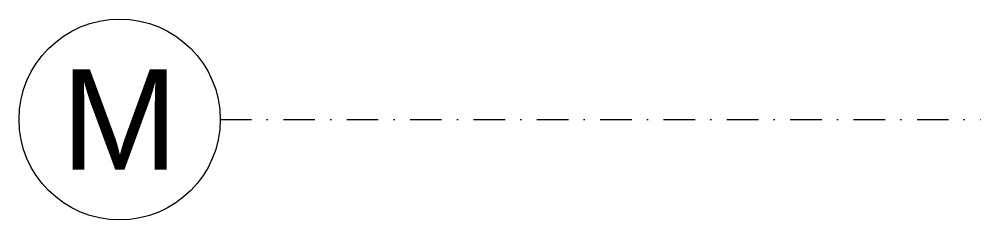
# Model space of a CAD drawing. Extents: x -1299 to 23780, y -3010 to 8106.
# Drawn here: x 12732.5 to 12922.4, y 1165 to 1205 of the extents above; entities that cross this region are included whole.
import ezdxf
from ezdxf.enums import TextEntityAlignment as Align

# ---------------------------------------------------------------- set-up
doc = ezdxf.new("R2010")
doc.units = 0
doc.header["$LTSCALE"] = 25
doc.header["$MEASUREMENT"] = 0
doc.linetypes.add('DASHDOT2', pattern=[0.5, 0.25, -0.125, 0, -0.125])
doc.layers.get('0').update_dxf_attribs({"color": 9, "lineweight": 9})
doc.layers.add('24', color=9, linetype='DASHDOT2', lineweight=9)
doc.styles.add('Arial', font='arial.ttf', dxfattribs={"height": 2.5})

# ---------------------------------------------------------------- blocks, each defined once
blk = doc.blocks.new('0_aks')
at = {"linetype": 'Continuous'}
blk.add_circle((0, 0), 2, dxfattribs=at)
at = {"style": 'Arial'}
blk.add_attdef('AKS', text='', height=2, dxfattribs=at).set_placement((0, 0), align=Align.MIDDLE_CENTER)
blk = doc.blocks.new('P-AKS_AUDI')
at = {"layer": '24'}
blk.add_lwpolyline([(-3840, -1600), (-3500, -1600)], dxfattribs=at)
at = {"layer": '24', "xscale": 10, "yscale": 10, "zscale": 10}
blk.add_blockref('0_aks', (-3860, -1600), dxfattribs=at).add_auto_attribs({'AKS': 'M'})
blk = doc.blocks.new('p-2. kat planı')
at = {"layer": '24'}
blk.add_blockref('P-AKS_AUDI', (16612.5, 2785), dxfattribs=at)

msp = doc.modelspace()

# ---------------------------------------------------------------- block references
msp.add_blockref('p-2. kat planı', (0, 0))

doc.saveas('drawing.dxf')
